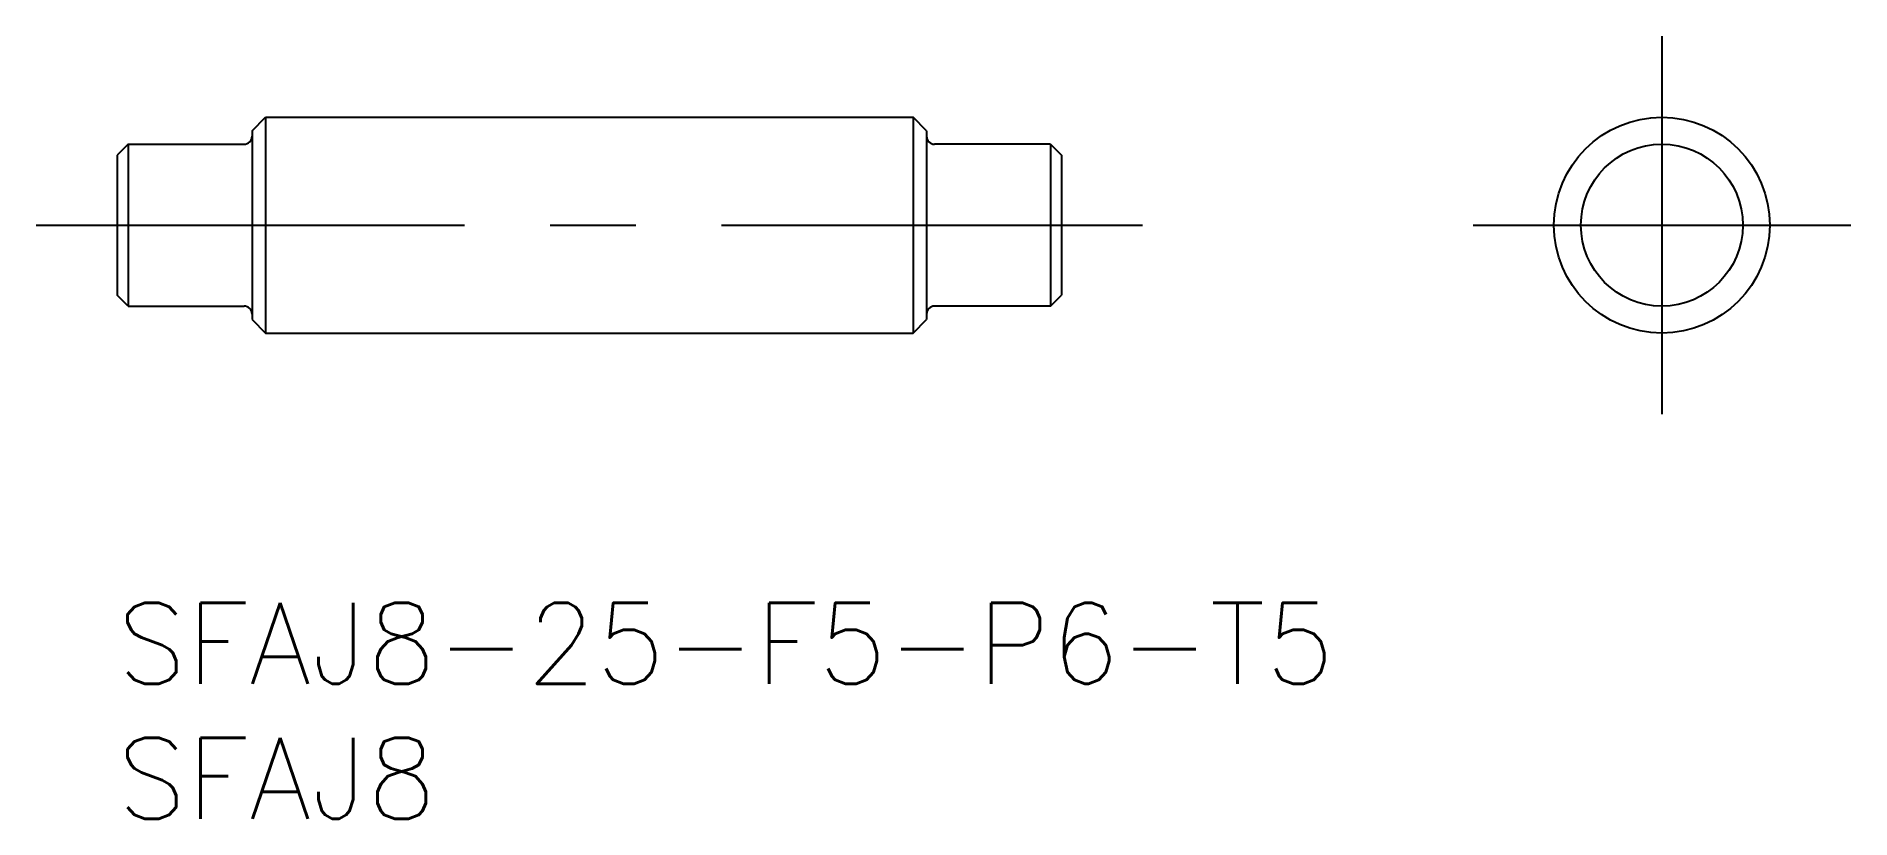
# Model space of a CAD drawing. Extents: x -3 to 64.3, y -8 to 21.
import ezdxf

# ---------------------------------------------------------------- set-up
doc = ezdxf.new("R2010")
doc.units = 0
doc.header["$LTSCALE"] = 0.5
doc.linetypes.add('CENTER', pattern=[50.8, 31.75, -6.35, 6.35, -6.35])
for name, color, linetype in [('MSM_CENTER', 1, 'CENTER'), ('MSM_CONTINUOUS', 7, 'CONTINUOUS'), ('MSM_PART_NUMBER', 7, 'CONTINUOUS')]:
    doc.layers.add(name, color=color, linetype=linetype)
doc.styles.get("Standard").update_dxf_attribs({"font": 'txt.shx', "height": 3, "bigfont": 'bigfont.shx'})

# ---------------------------------------------------------------- blocks, each defined once
blk = doc.blocks.new('*U4')
at = {"layer": 'MSM_PART_NUMBER'}
blk.add_text('SFAJ8-25-F5-P6-T5', height=3, dxfattribs=at).set_placement((0, -3))
blk = doc.blocks.new('*U5')
at = {"layer": 'MSM_PART_NUMBER'}
blk.add_text('SFAJ8', height=3, dxfattribs=at).set_placement((0, -8))

msp = doc.modelspace()

# ---------------------------------------------------------------- linework, layer by layer
at = {"layer": 'MSM_CENTER'}
for p, q in [((57.258, 21), (57.258, 7)), ((-3, 14), (38, 14)), ((50.258, 14), (64.258, 14))]:
    msp.add_line(p, q, dxfattribs=at)
at = {"layer": 'MSM_CONTINUOUS'}
for p, q in [((5, 17.5), (5.5, 18)), ((5, 17.5), (5, 10.5)), ((5.5, 18), (5.5, 10)), ((5.5, 18), (29.5, 18)), ((29.5, 18), (29.5, 10)), ((30, 17.5), (29.5, 18)), ((30, 17.5), (30, 10.5)), ((0.4, 17), (0, 16.6)), ((0.4, 17), (4.7, 17)), ((0.4, 17), (0.4, 11)), ((34.6, 17), (30.3, 17)), ((34.6, 17), (34.6, 11)), ((34.6, 17), (35, 16.6)), ((0, 16.6), (0, 11.4)), ((35, 16.6), (35, 11.4)), ((0.4, 11), (0, 11.4)), ((0.4, 11), (4.7, 11)), ((34.6, 11), (30.3, 11)), ((34.6, 11), (35, 11.4)), ((5, 10.5), (5.5, 10)), ((29.5, 10), (30, 10.5)), ((5.5, 10), (29.5, 10))]:
    msp.add_line(p, q, dxfattribs=at)
for radius in [4, 3]:
    msp.add_circle((57.258, 14), radius, dxfattribs=at)
for centre, start, end in [((4.7, 17.3), 270, 0), ((30.3, 17.3), 180, 270), ((4.7, 10.7), 0, 90), ((30.3, 10.7), 90, 180)]:
    msp.add_arc(centre, 0.3, start, end, dxfattribs=at)

# ---------------------------------------------------------------- block references
for name in ['*U4', '*U5']:
    msp.add_blockref(name, (0, 0), dxfattribs=at)

doc.saveas('drawing.dxf')
